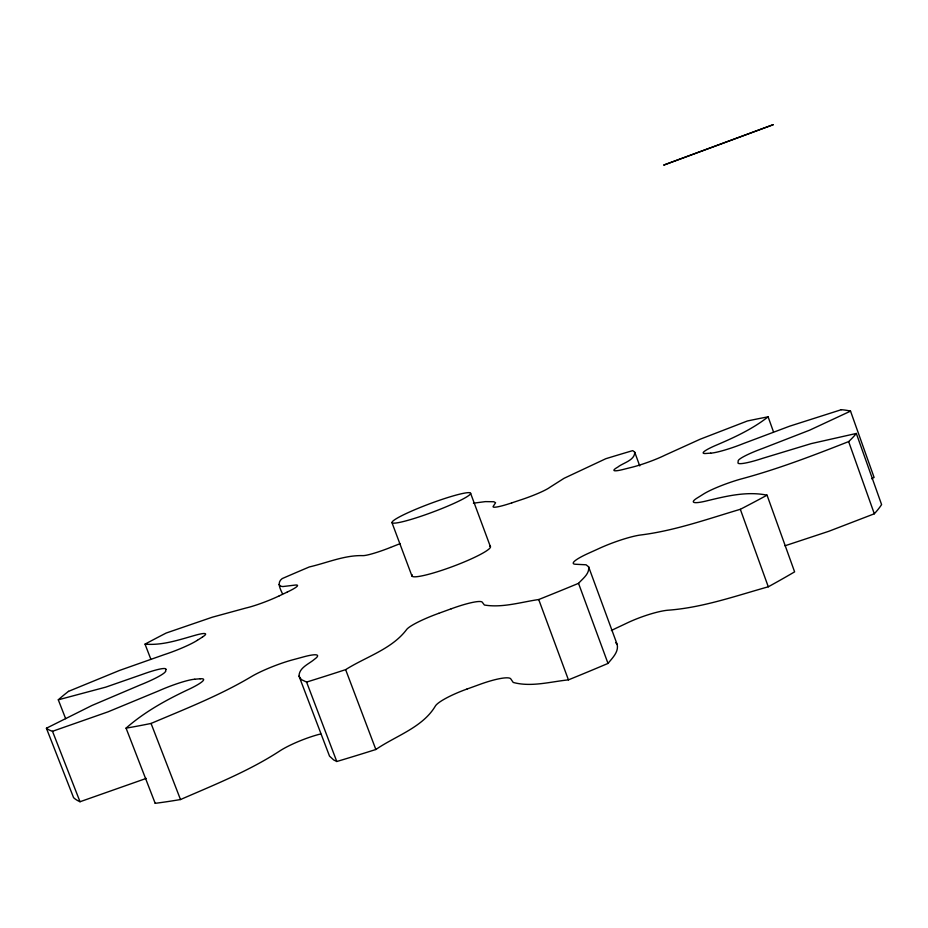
<?xml version="1.0" encoding="UTF-8"?>
<svg xmlns="http://www.w3.org/2000/svg" width="928" height="928" viewBox="0 0 928 928"><rect width="100%" height="100%" fill="white"/><g stroke="black" fill="none" stroke-linecap="round" stroke-linejoin="round"><path stroke-width="1.39" d="M466.97 689.052A33.095 6.055 -20.8 0 0 435.255 706.22C422.46 727.598 395.606 735.892 375.852 749.499A435.452 69.971 -20.6 0 1 336.806 761.494L333.651 759.928L329.521 756.123L299.025 676.152C299.013 667.58 309.117 663.961 314.488 659.251A32.735 4.744 -21.2 0 0 302.992 657.036A305.254 39.66 -20.5 0 1 292.68 659.831A32.654 4.71 -21.2 0 0 252.184 676.152C220.191 695.316 185.298 708.922 151.055 723.446A436.612 57.2 -20.5 0 1 126.069 728.144L155.196 803.346M282.518 593.827C280.279 588.92 276.521 582.575 282.193 578.585A436.612 57.2 -20.5 0 1 309.349 566.938C326.958 562.902 344.45 555.095 362.755 555.628A25.3 2.877 -20.6 0 0 390.526 547.439M466.946 689.063A304.581 48.546 -20.6 0 0 479.509 684.516A33.095 6.055 -20.7 0 1 510.783 678.89L513.207 682.44C531.118 687.312 550.35 681.744 568.435 679.864A435.452 69.971 -20.6 0 0 608.014 663.416C612.26 658.091 618.988 651.897 617.143 644.403L588.619 566.811L586.067 564.792L575.801 564.27A32.735 4.826 -20 0 1 589.083 553.018A305.254 39.66 -20.5 0 0 599.882 548.123A32.654 4.791 -20 0 1 640.297 535.038C674.575 530.804 707.356 519.077 740.324 509.298A436.612 57.2 -20.5 0 0 767.038 495.158L794.612 571.857A435.452 69.971 -20.6 0 1 768.291 586.786C735.231 596.089 702.229 607.736 667.742 610.23A32.561 5.858 -19.9 0 0 627.282 622.92A304.581 48.546 -20.6 0 1 616.61 627.954A32.631 5.893 -20 0 0 611.39 630.541M451.252 608.791A33.199 4.953 -20.6 0 1 482.235 602.179L484.393 605.021C502.408 608.037 520.886 602.133 538.716 599.534A436.612 57.2 -20.5 0 0 578.538 583.329C582.633 578.712 589.779 573.771 588.619 566.811M126.034 728.155C145.035 711.44 167.504 699.225 190.333 688.599A31.355 4.269 -21.5 0 0 200.1 678.809M773.476 431.833L768.106 416.834C752.214 429.304 733.654 437.784 715.175 445.637A27.504 3.364 -19.6 0 0 706.011 453.479A305.254 39.66 -20.5 0 1 710.72 453.154M306.611 682.068A436.612 57.2 -20.5 0 0 345.657 669.633C365.818 656.85 391.709 649.229 406.51 629.694A33.199 4.953 -20.7 0 1 438.666 613.362M146.299 778.395L80.028 801.734A435.452 69.971 -20.6 0 1 73.567 797.616L46.4 728.236L91.93 705.489L140.14 685.003A29.452 3.747 -21.5 0 0 165.567 671.164M871.612 478.744L874.095 477.444L850.535 411.127A436.612 57.2 -20.5 0 0 841.313 409.7M850.535 411.127L809.68 430.163L762.99 448.305A29.371 3.816 -19.5 0 0 738.154 460.961A305.254 39.66 -20.5 0 1 737.992 462.678A29.522 3.863 -19.5 0 0 762.712 458.304L811.246 443.607L856.324 433.457L881.6 504.6A435.452 69.971 -20.6 0 1 874.315 513.787L828.774 531.303L784.96 545.792M68.498 691.36L119.561 670.422L164.488 654.565A27.55 3.306 -21.3 0 0 197.362 640.285M155.231 803.323A435.452 69.971 -20.6 0 0 180.531 799.53C214.554 784.694 249.423 770.89 280.581 750.439A32.561 5.765 -21.5 0 1 320.752 733.944M856.324 433.457A436.612 57.2 -20.5 0 1 848.644 441.6C813.137 455.544 777.432 469.29 740.532 479.138A31.25 4.35 -19.6 0 0 703.378 494.137A305.254 39.66 -20.5 0 1 697.473 497.826A31.39 4.385 -19.6 0 0 705.756 501.108C725.615 496.294 746.576 490.993 767.038 495.169M46.435 728.225A436.612 57.2 -20.5 0 0 52.536 731.287L107.926 711.88L158.607 690.908A31.216 4.234 -21.5 0 1 194.694 679.238M841.313 409.7L789.612 426.196L743.583 443.491A27.643 3.399 -19.6 0 1 710.709 453.154M65.656 718.678L58.29 699.805L105.769 687.138L142.413 674.366A29.29 3.712 -21.5 0 1 165.834 669.413M473.408 503.185L485.379 501.619L493.835 501.735L495.587 502.744L493.313 506.189A25.288 2.877 -20.3 0 0 511.769 502.883M150.696 658.834L145.023 644.125C161.913 645.644 178.478 640.03 194.497 635.483A27.411 3.283 -21.3 0 1 202.35 637.095M615.6 642.547L617.143 644.403M639.728 465.902L634.775 452.307L632.757 450.614A436.612 57.2 -20.5 0 0 605.81 458.71L564.062 478.303L549.782 487.374A25.323 2.888 -20.2 0 1 521.35 499.693A305.254 39.66 -20.5 0 0 511.815 502.872M278.992 584.547L280.778 586.194L282.773 586.566L294.188 585.197A25.996 2.993 -21 0 1 287.239 592.064M299.025 676.152L301.345 679.586L306.588 682.08L336.783 761.505M52.502 731.299L80.028 801.734M151.055 723.446L180.496 799.542M345.634 669.645L375.852 749.499M391.987 522.696L411.986 576.102M470.647 493.429A41.992 4.431 -20.5 0 1 411.452 519.309A41.992 4.431 -20.5 0 1 411.754 511.026A41.992 4.431 -20.5 0 1 470.647 493.429L490.471 546.859M538.716 599.534L568.435 679.864M578.527 583.329L608.002 663.416M740.324 509.298L768.291 586.798M848.644 441.6L874.315 513.787M634.775 452.307C634.706 460.543 622.804 462.921 617.735 467.144A26.065 3.039 -19.9 0 0 623.616 469.348A305.254 39.66 -20.5 0 1 631.62 467.341A26.158 3.062 -19.9 0 0 665.063 455.149L700.211 439.199L747.388 420.987A436.612 57.2 -20.5 0 1 768.106 416.834M489.671 546.024A41.899 5.406 -20.5 0 1 452.574 566.556A41.899 5.406 -20.5 0 1 412.241 574.85M451.321 608.745A305.254 39.66 -20.5 0 1 438.735 613.327M200.228 678.751A305.254 39.66 -20.5 0 1 194.822 679.192M165.706 671.106A305.254 39.66 -20.5 0 1 165.961 669.366M197.49 640.239A305.254 39.66 -20.5 0 1 202.478 637.049M279.235 595.88A305.254 39.66 -20.5 0 1 287.344 592.029M390.607 547.416A305.254 39.66 -20.5 0 1 400.223 543.599M279.119 595.915A26.088 3.016 -21 0 1 246.082 607.979L212.268 617.213L166.205 633.024A436.612 57.2 -20.5 0 0 145.058 644.113M58.325 699.793A436.612 57.2 -20.5 0 1 68.533 691.348M773.279 124.654L663.88 165.033L773.279 124.654"/></g></svg>
